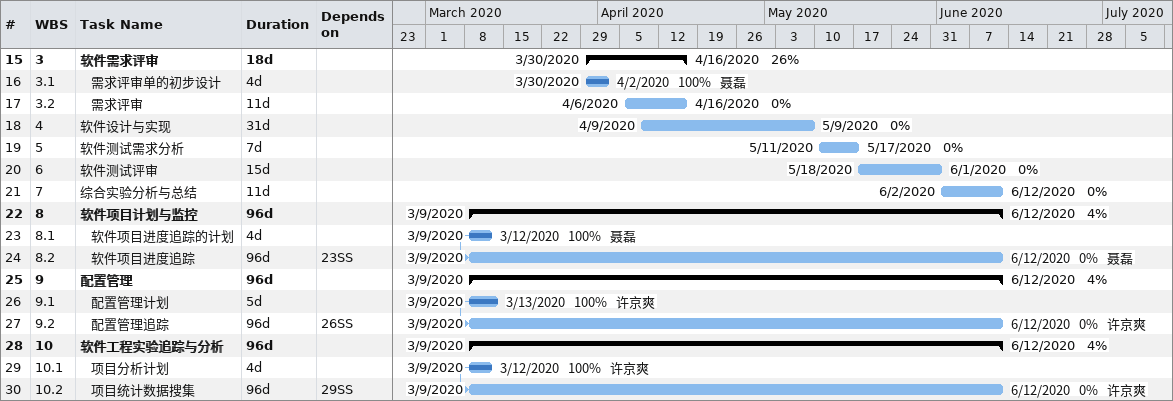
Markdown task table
| ID | WBS | Task | Duration | Start | Finish | Predecessors | Resources | % complete |
|---|---|---|---|---|---|---|---|---|
| 15 | 3 | **软件需求评审** | 18d | 2020-03-30 | 2020-04-16 |  |  | 26 |
| 16 | 3.1 | 需求评审单的初步设计 | 4d | 2020-03-30 | 2020-04-02 |  | 聂磊 | 100 |
| 17 | 3.2 | 需求评审 | 11d | 2020-04-06 | 2020-04-16 |  |  | 0 |
| 18 | 4 | 软件设计与实现 | 31d | 2020-04-09 | 2020-05-09 |  |  | 0 |
| 19 | 5 | 软件测试需求分析 | 7d | 2020-05-11 | 2020-05-17 |  |  | 0 |
| 20 | 6 | 软件测试评审 | 15d | 2020-05-18 | 2020-06-01 |  |  | 0 |
| 21 | 7 | 综合实验分析与总结 | 11d | 2020-06-02 | 2020-06-12 |  |  | 0 |
| 22 | 8 | **软件项目计划与监控** | 96d | 2020-03-09 | 2020-06-12 |  |  | 4 |
| 23 | 8.1 | 软件项目进度追踪的计划 | 4d | 2020-03-09 | 2020-03-12 |  | 聂磊 | 100 |
| 24 | 8.2 | 软件项目进度追踪 | 96d | 2020-03-09 | 2020-06-12 | 23SS | 聂磊 | 0 |
| 25 | 9 | **配置管理** | 96d | 2020-03-09 | 2020-06-12 |  |  | 4 |
| 26 | 9.1 | 配置管理计划 | 5d | 2020-03-09 | 2020-03-13 |  | 许京爽 | 100 |
| 27 | 9.2 | 配置管理追踪 | 96d | 2020-03-09 | 2020-06-12 | 26SS | 许京爽 | 0 |
| 28 | 10 | **软件工程实验追踪与分析** | 96d | 2020-03-09 | 2020-06-12 |  |  | 4 |
| 29 | 10.1 | 项目分析计划 | 4d | 2020-03-09 | 2020-03-12 |  | 许京爽 | 100 |
| 30 | 10.2 | 项目统计数据搜集 | 96d | 2020-03-09 | 2020-06-12 | 29SS | 许京爽 | 0 |
